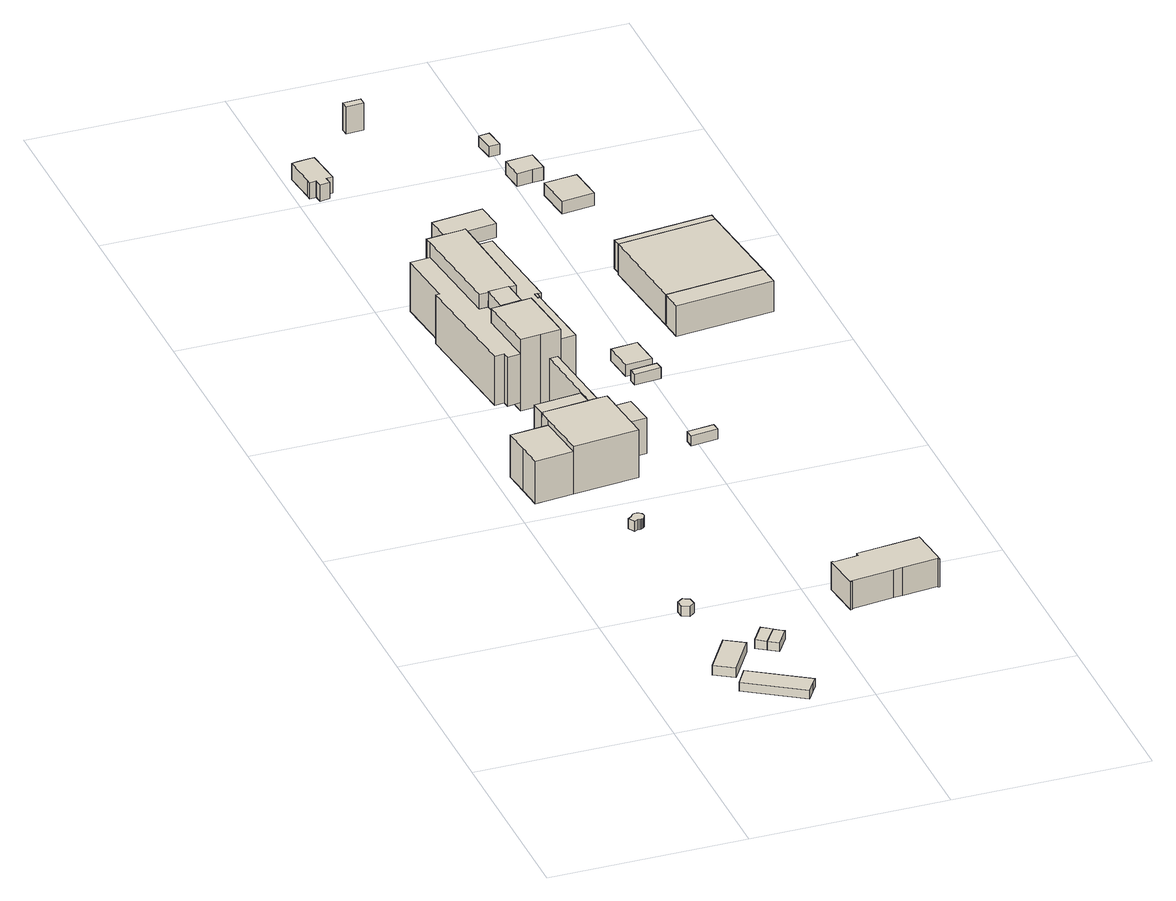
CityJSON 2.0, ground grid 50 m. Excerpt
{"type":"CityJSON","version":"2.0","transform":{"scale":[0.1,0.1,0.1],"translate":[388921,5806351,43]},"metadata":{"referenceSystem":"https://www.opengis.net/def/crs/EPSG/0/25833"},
"CityObjects":{
"building1":{"type":"Building","attributes":{"Gemeindeschluessel":"11000007","BezugspunktDach":"2200","function":"31001_2463","measuredHeight":2.55,"storeysAboveGround":1},"address":[{"country":"Germany","locality":"Berlin","thoroughfareNumber":"60 (2)","thoroughfareName":"Schichauweg"}],"geometry":[{"type":"Solid","lod":"1","boundaries":[[[[0,1,2,3]],[[4,5,6,7]],[[4,7,3,2]],[[5,4,2,1]],[[6,5,1,0]],[[7,6,0,3]]]]}]},
"building2":{"type":"Building","attributes":{"Gemeindeschluessel":"11000007","BezugspunktDach":"2200","function":"31001_2463","measuredHeight":2.32,"storeysAboveGround":1},"address":[{"country":"Germany","locality":"Berlin","thoroughfareNumber":"60 (1)","thoroughfareName":"Schichauweg"}],"geometry":[{"type":"Solid","lod":"1","boundaries":[[[[8,9,10,11,12]],[[13,14,15,16,17]],[[13,17,12,11]],[[14,13,11,10]],[[15,14,10,9]],[[16,15,9,8]],[[17,16,8,12]]]]}]},
"building3":{"type":"Building","attributes":{"Gemeindeschluessel":"11000007","BezugspunktDach":"2200","function":"31001_3020","measuredHeight":2.69,"storeysAboveGround":1},"address":[{"country":"Germany","locality":"Berlin","thoroughfareNumber":"58 (14)","thoroughfareName":"Schichauweg"}],"geometry":[{"type":"Solid","lod":"1","boundaries":[[[[18,19,20,21,22,23]],[[24,25,26,27,28,29]],[[24,29,23,22]],[[25,24,22,21]],[[26,25,21,20]],[[27,26,20,19]],[[28,27,19,18]],[[29,28,18,23]]]]}]},
"building4":{"type":"Building","attributes":{"Gemeindeschluessel":"11000007","BezugspunktDach":"2200","function":"31001_2463","measuredHeight":2.37,"storeysAboveGround":1},"address":[{"country":"Germany","locality":"Berlin","thoroughfareNumber":"60 (3)","thoroughfareName":"Schichauweg"}],"geometry":[{"type":"Solid","lod":"1","boundaries":[[[[30,31,32,33]],[[34,35,36,37]],[[34,37,33,32]],[[35,34,32,31]],[[36,35,31,30]],[[37,36,30,33]]]]}]},
"building5":{"type":"Building","attributes":{"Gemeindeschluessel":"11000007","BezugspunktDach":"2200","function":"31001_2463","measuredHeight":2.58,"storeysAboveGround":1},"address":[{"country":"Germany","locality":"Berlin","thoroughfareNumber":"60 (4)","thoroughfareName":"Schichauweg"}],"geometry":[{"type":"Solid","lod":"1","boundaries":[[[[38,39,40,41,42]],[[35,43,44,45,36]],[[35,36,42,41]],[[43,35,41,40]],[[44,43,40,39]],[[45,44,39,38]],[[36,45,38,42]]]]}]},
"building6":{"type":"Building","attributes":{"Gemeindeschluessel":"11000007","BezugspunktDach":"2200","function":"31001_2500","measuredHeight":2.77,"storeysAboveGround":1},"address":[{"country":"Germany","locality":"Berlin","thoroughfareNumber":"58 (4)","thoroughfareName":"Schichauweg"}],"geometry":[{"type":"Solid","lod":"1","boundaries":[[[[46,47,48,49,50,51,52,53,54,55,56,57,58,59,60,61,62,63,64]],[[65,66,67,68,69,70,71,72,73,74,75,76,77,78,79,80,81,82,83]],[[65,83,64,63]],[[66,65,63,62]],[[67,66,62,61]],[[68,67,61,60]],[[69,68,60,59]],[[70,69,59,58]],[[71,70,58,57]],[[72,71,57,56]],[[73,72,56,55]],[[74,73,55,54]],[[75,74,54,53]],[[76,75,53,52]],[[77,76,52,51]],[[78,77,51,50]],[[79,78,50,49]],[[80,79,49,48]],[[81,80,48,47]],[[82,81,47,46]],[[83,82,46,64]]]]}]},
"building7":{"type":"Building","attributes":{"name":"Umweltbundesamt","Gemeindeschluessel":"11000007","function":"31001_3024"},"address":[{"country":"Germany","locality":"Berlin","thoroughfareNumber":"58","thoroughfareName":"Schichauweg"}],"children":["building7-1","building7-2","building7-3","building7-4"]},
"building7-1":{"type":"BuildingPart","attributes":{"BezugspunktDach":"2200","measuredHeight":13.82,"storeysAboveGround":2},"parents":["building7"],"geometry":[{"type":"MultiSurface","lod":"1","boundaries":[[[84,85,86,87,88,89,90,91,92,93]],[[94,95,96,97,98,99,100,101,102,103]],[[95,94,92,91]],[[96,95,91,90]],[[97,96,90,89]],[[98,97,89,88],[98,104,105,97]],[[99,98,88,87]],[[100,99,87,86]],[[101,100,86,85]],[[106,107,85,84]],[[103,102,84,93]],[[94,103,93,92]],[[104,98,97,105]],[[102,101,107,106]]]}]},
"building7-2":{"type":"BuildingPart","attributes":{"BezugspunktDach":"2200","measuredHeight":12.88,"storeysAboveGround":2},"parents":["building7"],"geometry":[{"type":"MultiSurface","lod":"1","boundaries":[[[93,92,108,109]],[[110,94,103,111]],[[110,111,109,108]],[[94,110,108,92]],[[103,93,92,93]],[[111,103,93,109]],[[112,94,113,92,93,103]]]}]},
"building7-3":{"type":"BuildingPart","attributes":{"BezugspunktDach":"2200","measuredHeight":11.46,"storeysAboveGround":2},"parents":["building7"],"geometry":[{"type":"Solid","lod":"1","boundaries":[[[[114,115,107,106,116]],[[102,101,117,118,119]],[[102,119,116,106]],[[117,101,107,115]],[[118,117,115,114]],[[119,118,114,116]],[[101,102,106,107]]]]}]},
"building7-4":{"type":"BuildingPart","attributes":{"BezugspunktDach":"2200","measuredHeight":9.64,"storeysAboveGround":2},"parents":["building7"],"geometry":[{"type":"Solid","lod":"1","boundaries":[[[[104,120,121,105]],[[122,123,98,97]],[[122,97,105,121]],[[123,122,121,120]],[[98,123,120,104]],[[97,98,104,105]]]]}]},
"building8":{"type":"Building","attributes":{"Gemeindeschluessel":"11000007","function":"31001_3024"},"address":[{"country":"Germany","locality":"Berlin","thoroughfareNumber":"58 (8)","thoroughfareName":"Schichauweg"}],"children":["building8-1","building8-2","building8-3","building8-4","building8-5","building8-6","building8-7"]},
"building8-1":{"type":"BuildingPart","attributes":{"BezugspunktDach":"2200","measuredHeight":20.16,"storeysAboveGround":4},"parents":["building8"],"geometry":[{"type":"MultiSurface","lod":"1","boundaries":[[[124,125,126,127,128,129,130,131,132,133,134,135,136,137]],[[138,139,140,141,142,143,144,145,146,147,148,149,150,151]],[[138,151,137,136]],[[139,138,136,135]],[[140,139,135,134]],[[141,140,134,133]],[[142,141,133,132]],[[143,142,132,131]],[[144,143,131,130]],[[145,144,130,129],[152,153,154,155]],[[156,154,129,128]],[[146,145,153,157]],[[149,148,158,159,160,161,126,125]],[[162,160,125,124]],[[150,149,163,159,164]],[[151,150,124,137]],[[154,153,152,155]],[[157,153,154,156]],[[147,146,128,127]],[[165,148,147,127,126]],[[161,160,159,158]],[[164,159,163,160,162]]]}]},
"building8-2":{"type":"BuildingPart","attributes":{"BezugspunktDach":"2200","measuredHeight":12.41,"storeysAboveGround":4},"parents":["building8"],"geometry":[{"type":"Solid","lod":"1","boundaries":[[[[166,167,168,169,170]],[[171,172,173,174,175]],[[172,171,169,168]],[[173,172,168,167]],[[174,173,167,166]],[[175,174,166,170]],[[171,175,170,169]]]]}]},
"building8-3":{"type":"BuildingPart","attributes":{"BezugspunktDach":"2200","measuredHeight":20.2,"storeysAboveGround":4},"parents":["building8"],"geometry":[{"type":"MultiSurface","lod":"1","boundaries":[[[176,177,178,179,180,181,182,183,184]],[[185,186,187,188,189,190,191,192,193]],[[194,195,196,184,183]],[[185,193,197,198,199]],[[188,187,200,201,202,203,204,181,180]],[[205,202,180,179]],[[189,188,201,206]],[[190,189,179,178]],[[191,175,170,169,171,207,190,178,177]],[[192,191,177,176]],[[195,208,209,197,193,192,176,184]],[[199,198,197,196,195,194]],[[186,185,183,182]],[[187,186,182,181]],[[204,203,202,201,200]],[[206,201,202,205]],[[207,171,169,170,175]],[[197,209,208,195]]]}]},
"building8-4":{"type":"BuildingPart","attributes":{"BezugspunktDach":"2200","measuredHeight":19.77,"storeysAboveGround":4},"parents":["building8"],"geometry":[{"type":"MultiSurface","lod":"1","boundaries":[[[210,211,212,213]],[[146,187,185,148]],[[128,127,126,214,213,212]],[[203,156,212,211]],[[187,146,157,200]],[[183,182,181,211,210]],[[215,187,186]],[[161,194,216,210,213]],[[148,185,198,158]],[[146,147,127,128]],[[147,148,214,126,127]],[[200,157,156,203]],[[185,215,186,182,183]],[[186,187,181,182]],[[158,198,216,194,161]]]}]},
"building8-5":{"type":"BuildingPart","attributes":{"BezugspunktDach":"2200","measuredHeight":13.26,"storeysAboveGround":4},"parents":["building8"],"geometry":[{"type":"MultiSurface","lod":"1","boundaries":[[[217,218,219,220,221,208,195,194,161,160,162,222]],[[164,159,158,198,197,209,223,224,225,226,227,228]],[[164,228,222,162]],[[223,209,208,221]],[[224,223,221,220]],[[225,224,220,219]],[[226,225,219,218]],[[227,226,218,217]],[[228,227,217,222]],[[159,164,162,160]],[[159,160,161,158]],[[158,161,194,198]],[[198,229,194,195,197]],[[197,230,195,208,209]]]}]},
"building8-6":{"type":"BuildingPart","attributes":{"BezugspunktDach":"2200","measuredHeight":13.27,"storeysAboveGround":4},"parents":["building8"],"geometry":[{"type":"MultiSurface","lod":"1","boundaries":[[[154,156,203,202,205,231,232,233,234,235,236,237,155]],[[238,239,240,241,242,243,244,206,201,200,157,153,152]],[[238,152,155,237]],[[239,238,237,236]],[[240,239,236,235]],[[241,240,235,245,246]],[[242,241,234,246,247]],[[243,242,247,248]],[[244,243,232,231]],[[206,244,231,205]],[[246,245,235,234]],[[247,246,234,233]],[[248,247,233,232]],[[201,206,205,202]],[[201,202,203,200]],[[157,200,249,203,156]],[[153,157,156,154]],[[152,153,154,155]]]}]},
"building8-7":{"type":"BuildingPart","attributes":{"BezugspunktDach":"2200","measuredHeight":13.45,"storeysAboveGround":4},"parents":["building8"],"geometry":[{"type":"MultiSurface","lod":"1","boundaries":[[[250,251,252,253]],[[245,248,247,246]],[[235,234,246,253,252]],[[248,245,252,251]],[[233,232,248,251,250]],[[234,233,250,253]],[[245,246,234,235]],[[247,248,232,233]],[[246,247,233,234]]]}]},
"building9":{"type":"Building","attributes":{"Gemeindeschluessel":"11000007","BezugspunktDach":"2200","function":"31001_3024","measuredHeight":4.69,"storeysAboveGround":1},"address":[{"country":"Germany","locality":"Berlin","thoroughfareNumber":"58 (12)","thoroughfareName":"Schichauweg"}],"geometry":[{"type":"Solid","lod":"1","boundaries":[[[[254,255,256,257,258,259,260,261,262,263,264,265,266]],[[267,268,269,270,271,272,273,274,275,276,277,278,279]],[[267,279,266,265]],[[268,267,265,264]],[[269,268,264,263]],[[270,269,263,262]],[[271,270,262,261]],[[272,271,261,260]],[[273,272,260,259]],[[274,273,259,258]],[[275,274,258,257]],[[276,275,257,256]],[[277,276,256,255]],[[278,277,255,254]],[[279,278,254,266]]]]}]},
"building10":{"type":"Building","attributes":{"Gemeindeschluessel":"11000007","BezugspunktDach":"2200","function":"31001_1010","measuredHeight":7.58,"storeysAboveGround":2},"address":[{"country":"Germany","locality":"Berlin","thoroughfareNumber":"64","thoroughfareName":"Schichauweg"}],"geometry":[{"type":"Solid","lod":"1","boundaries":[[[[280,281,282,283,284,285,286,287,288,289,290,291,292,293,294,295,296]],[[297,298,299,300,301,302,303,304,305,306,307,308,309,310,311,312,313]],[[297,313,296,295]],[[298,297,295,294]],[[299,298,294,293]],[[300,299,293,292]],[[301,300,292,291]],[[302,301,291,290]],[[303,302,290,289]],[[304,303,289,288]],[[305,304,288,287]],[[306,305,287,286]],[[307,306,286,285]],[[308,307,285,284]],[[309,308,284,283]],[[310,309,283,282]],[[311,310,282,281]],[[312,311,281,280]],[[313,312,280,296]]]]}]},
"building11":{"type":"Building","attributes":{"Gemeindeschluessel":"11000007","BezugspunktDach":"2200","function":"31001_2142","measuredHeight":3.62,"storeysAboveGround":1},"address":[{"country":"Germany","locality":"Berlin","thoroughfareNumber":"58 (15)","thoroughfareName":"Schichauweg"}],"geometry":[{"type":"Solid","lod":"1","boundaries":[[[[314,315,316,317,318,319,320,321]],[[322,323,324,325,326,327,328,329]],[[322,329,321,320]],[[323,322,320,319]],[[324,323,319,318]],[[325,324,318,317]],[[326,325,317,316]],[[327,326,316,315]],[[328,327,315,314]],[[329,328,314,321]]]]}]},
"building12":{"type":"Building","attributes":{"Gemeindeschluessel":"11000007","BezugspunktDach":"2200","function":"51009_1611","measuredHeight":2.74,"storeysAboveGround":0},"address":[{"country":"Germany","locality":"Berlin"}],"geometry":[{"type":"Solid","lod":"1","boundaries":[[[[330,331,332,333]],[[334,335,336,337]],[[334,337,333,332]],[[335,334,332,331]],[[336,335,331,330]],[[337,336,330,333]]]]}]},
"building13":{"type":"Building","attributes":{"Gemeindeschluessel":"11000007","BezugspunktDach":"2200","function":"51009_1611","measuredHeight":2.92,"storeysAboveGround":0},"address":[{"country":"Germany","locality":"Berlin"}],"geometry":[{"type":"Solid","lod":"1","boundaries":[[[[338,339,340,341]],[[342,343,344,345]],[[342,345,341,340]],[[343,342,340,339]],[[344,343,339,338]],[[345,344,338,341]]]]}]},
"building14":{"type":"Building","attributes":{"Gemeindeschluessel":"11000007","BezugspunktDach":"2200","function":"51009_1611","measuredHeight":3.06,"storeysAboveGround":0},"address":[{"country":"Germany","locality":"Berlin"}],"geometry":[{"type":"Solid","lod":"1","boundaries":[[[[346,347,348,349]],[[350,351,352,353]],[[350,353,349,348]],[[351,350,348,347]],[[352,351,347,346]],[[353,352,346,349]]]]}]},
"building15":{"type":"Building","attributes":{"Gemeindeschluessel":"11000007","BezugspunktDach":"2200","function":"51009_1611","measuredHeight":3.91,"storeysAboveGround":0},"address":[{"country":"Germany","locality":"Berlin"}],"geometry":[{"type":"Solid","lod":"1","boundaries":[[[[354,355,356,357]],[[358,359,360,361]],[[358,361,357,356]],[[359,358,356,355]],[[360,359,355,354]],[[361,360,354,357]]]]}]},
"building16":{"type":"Building","attributes":{"Gemeindeschluessel":"11000007","BezugspunktDach":"2200","function":"31001_3024","measuredHeight":7.45,"storeysAboveGround":1},"address":[{"country":"Germany","locality":"Berlin","thoroughfareNumber":"58 (11)","thoroughfareName":"Schichauweg"}],"geometry":[{"type":"Solid","lod":"1","boundaries":[[[[362,363,364,365]],[[366,367,368,369]],[[366,369,365,364]],[[367,366,364,363]],[[368,367,363,362]],[[369,368,362,365]]]]}]},
"building17":{"type":"Building","attributes":{"Gemeindeschluessel":"11000007","BezugspunktDach":"2200","function":"51009_1610","measuredHeight":8.33,"storeysAboveGround":0},"address":[{"country":"Germany","locality":"Berlin"}],"geometry":[{"type":"Solid","lod":"1","boundaries":[[[[370,371,372,373]],[[374,375,376,377]],[[374,377,373,372]],[[375,374,372,371]],[[376,375,371,370]],[[377,376,370,373]]]]}]},
"building18":{"type":"Building","attributes":{"Gemeindeschluessel":"11000007","BezugspunktDach":"2200","function":"31001_2463","measuredHeight":3.5,"storeysAboveGround":1},"address":[{"country":"Germany","locality":"Berlin","thoroughfareNumber":"58 (9)","thoroughfareName":"Schichauweg"}],"geometry":[{"type":"Solid","lod":"1","boundaries":[[[[378,379,380,381,382]],[[383,384,385,386,387]],[[383,387,382,381]],[[384,383,381,380]],[[385,384,380,379]],[[386,385,379,378]],[[387,386,378,382]]]]}]},
"building19":{"type":"Building","attributes":{"Gemeindeschluessel":"11000007","BezugspunktDach":"2200","function":"31001_2143","measuredHeight":2.94,"storeysAboveGround":1},"address":[{"country":"Germany","locality":"Berlin","thoroughfareNumber":"58 (10)","thoroughfareName":"Schichauweg"}],"geometry":[{"type":"Solid","lod":"1","boundaries":[[[[388,389,390,391]],[[392,393,394,395]],[[392,395,391,390]],[[393,392,390,389]],[[394,393,389,388]],[[395,394,388,391]]]]}]},
"building20":{"type":"Building","attributes":{"Gemeindeschluessel":"11000007","BezugspunktDach":"2200","function":"31001_3024","measuredHeight":3.41,"storeysAboveGround":1},"address":[{"country":"Germany","locality":"Berlin","thoroughfareNumber":"58 (6)","thoroughfareName":"Schichauweg"}],"geometry":[{"type":"Solid","lod":"1","boundaries":[[[[396,397,398,399]],[[400,401,402,403]],[[400,403,399,398]],[[401,400,398,397]],[[402,401,397,396]],[[403,402,396,399]]]]}]},
"building21":{"type":"Building","attributes":{"Gemeindeschluessel":"11000007","BezugspunktDach":"2200","function":"31001_2160","measuredHeight":8.34,"storeysAboveGround":2},"address":[{"country":"Germany","locality":"Berlin","thoroughfareNumber":"58 (13)","thoroughfareName":"Schichauweg"}],"geometry":[{"type":"Solid","lod":"1","boundaries":[[[[373,372,404,405]],[[406,374,377,407]],[[406,407,405,404]],[[374,406,404,372]],[[377,374,372,373]],[[407,377,373,405]]]]}]},
"building22":{"type":"Building","attributes":{"Gemeindeschluessel":"11000007","BezugspunktDach":"2200","function":"51009_1610","measuredHeight":7.77,"storeysAboveGround":0},"address":[{"country":"Germany","locality":"Berlin"}],"geometry":[{"type":"Solid","lod":"1","boundaries":[[[[405,404,408,409]],[[410,411,412,413]],[[410,413,409,408]],[[411,410,408,404]],[[412,411,404,405]],[[413,412,405,409]]]]}]}
},
"vertices":[
[211,153,48],[273,250,48],[225,280,48],[163,183,48],[225,280,22],[273,250,22],[211,153,22],[163,183,22],
[338,3,45],[355,30,45],[368,49,45],[225,141,45],[196,94,45],[225,141,22],[368,49,22],[355,30,22],[338,3,22],[196,94,22],
[186,455,49],[205,445,49],[219,457,49],[216,476,49],[200,484,49],[185,473,49],[200,484,22],[216,476,22],[219,457,22],[205,445,22],[186,455,22],[185,473,22],
[320,241,47],[352,288,47],[327,305,47],[296,258,47],[327,305,23],[352,288,23],[320,241,23],[296,258,23],
[345,225,46],[376,272,46],[364,280,46],[352,288,46],[320,241,46],[364,280,23],[376,272,23],[345,225,23],
[214,839,52],[224,845,52],[229,844,52],[233,845,52],[237,847,52],[241,850,52],[243,854,52],[244,858,52],[244,863,52],[242,867,52],[239,870,52],[236,873,52],[231,874,52],[227,874,52],[223,873,52],[219,870,52],[216,867,52],[214,863,52],[204,857,52],[214,863,25],[216,867,25],[219,870,25],[223,873,25],[227,874,25],[231,874,25],[236,873,25],[239,870,25],[242,867,25],[244,863,25],[244,858,25],[243,854,25],[241,850,25],[237,847,25],[233,845,25],[229,844,25],[224,845,25],[214,839,25],[204,857,25],
[138,1212,131],[152,1081,131],[320,1098,131],[311,1182,131],[311,1185,131],[303,1266,131],[268,1263,131],[259,1262,131],[254,1261,131],[135,1250,131],[254,1261,2],[259,1262,2],[268,1263,2],[303,1266,2],[311,1185,2],[311,1182,2],[320,1098,2],[152,1081,2],[138,1212,2],[135,1250,2],[311,1185,99],[303,1266,99],[138,1212,117],[152,1081,117],
[250,1299,131],[131,1287,131],[250,1299,2],[131,1287,2],[194,1256,2],[254,1261,115],
[47,1135,117],[53,1071,117],[40,1202,117],[53,1071,2],[47,1135,2],[40,1202,2],
[374,1191,99],[365,1273,99],[365,1273,2],[374,1191,2],
[116,1944,198],[143,1689,198],[166,1691,198],[190,1693,198],[219,1696,198],[238,1698,198],[216,1956,198],[215,1970,198],[214,1974,198],[210,1974,198],[208,1973,198],[166,1969,198],[164,1969,198],[114,1963,198],[164,1969,3],[166,1969,3],[208,1973,3],[210,1974,3],[214,1974,3],[215,1970,3],[216,1956,3],[238,1698,3],[219,1696,3],[190,1693,3],[166,1691,3],[143,1689,3],[116,1944,3],[114,1963,3],[216,1956,26],[238,1698,26],[238,1698,159],[216,1956,159],[219,1696,159],[219,1696,26],[166,1691,26],[143,1689,26],[143,1689,159],[166,1691,159],[116,1944,159],[143,1689,37],[116,1944,26],[166,1691,51],
[259,1262,127],[280,1264,127],[271,1361,127],[259,1477,127],[238,1475,127],[259,1477,3],[271,1361,3],[280,1264,3],[259,1262,3],[238,1475,3],
[164,1468,198],[215,1473,198],[267,1478,198],[265,1497,198],[251,1633,198],[225,1630,198],[199,1627,198],[173,1624,198],[148,1622,198],[173,1624,3],[199,1627,3],[225,1630,3],[251,1633,3],[265,1497,3],[267,1478,3],[215,1473,3],[164,1468,3],[148,1622,3],[173,1624,159],[148,1622,159],[148,1622,138],[148,1622,26],[173,1624,26],[173,1624,118],[225,1630,26],[251,1633,26],[251,1633,159],[225,1630,159],[225,1630,141],[265,1497,159],[265,1497,26],[258,1477,3],[164,1468,159],[164,1468,26],
[173,1624,200],[225,1630,200],[219,1696,200],[166,1691,200],[166,1691,100],[189,1626,3],[173,1624,43],
[81,1784,159],[70,1783,159],[103,1477,159],[128,1480,159],[130,1463,159],[65,1939,159],[130,1463,26],[128,1480,26],[103,1477,26],[70,1783,26],[81,1784,26],[65,1939,26],[173,1624,101],[148,1622,106],
[313,1502,159],[293,1688,159],[288,1687,159],[286,1704,159],[292,1704,159],[303,1706,159],[277,1963,159],[277,1963,26],[303,1706,26],[292,1704,26],[286,1704,26],[288,1687,26],[293,1688,26],[313,1502,26],[292,1704,27],[286,1704,27],[288,1687,27],[293,1688,27],[225,1630,84],
[288,1687,161],[293,1688,161],[292,1704,161],[286,1704,161],
[15,2490,77],[16,2478,77],[32,2480,77],[33,2480,77],[35,2460,77],[60,2463,77],[58,2482,77],[58,2483,77],[75,2484,77],[64,2580,77],[48,2579,77],[22,2576,77],[6,2574,77],[22,2576,33],[48,2579,33],[64,2580,33],[75,2484,33],[58,2483,33],[58,2482,33],[60,2463,33],[35,2460,33],[33,2480,33],[32,2480,33],[16,2478,33],[15,2490,33],[6,2574,33],
[567,349,94],[571,350,94],[570,353,94],[680,365,94],[703,367,94],[793,377,94],[793,373,94],[797,373,94],[795,395,94],[786,482,94],[782,481,94],[782,480,94],[624,464,94],[625,454,94],[561,447,94],[560,449,94],[556,449,94],[560,449,18],[561,447,18],[625,454,18],[624,464,18],[782,480,18],[782,481,18],[786,482,18],[795,395,18],[797,373,18],[793,373,18],[793,377,18],[703,367,18],[680,365,18],[570,353,18],[571,350,18],[567,349,18],[556,449,18],
[210,1974,60],[211,1969,60],[215,1970,60],[228,1971,60],[246,1973,60],[228,2139,60],[211,2138,60],[194,2136,60],[211,2138,25],[228,2139,25],[246,1973,25],[228,1971,25],[215,1970,25],[211,1969,25],[210,1974,25],[194,2136,25],
[471,1155,50],[539,1162,50],[537,1184,50],[469,1177,50],[537,1184,23],[539,1162,23],[471,1155,23],[469,1177,23],
[440,1451,54],[508,1458,54],[506,1480,54],[438,1473,54],[506,1480,25],[508,1458,25],[440,1451,25],[438,1473,25],
[435,1497,54],[503,1504,54],[495,1583,54],[427,1576,54],[495,1583,23],[503,1504,23],[435,1497,23],[427,1576,23],
[235,2161,65],[366,2177,65],[358,2248,65],[227,2232,65],[358,2248,26],[366,2177,26],[235,2161,26],[227,2232,26],
[194,2717,109],[239,2719,109],[238,2738,109],[193,2736,109],[238,2738,35],[239,2719,35],[194,2717,35],[193,2736,35],
[610,1631,101],[861,1657,101],[855,1713,101],[605,1687,101],[855,1713,18],[861,1657,18],[610,1631,18],[605,1687,18],
[487,2364,67],[528,2369,67],[555,2371,67],[549,2431,67],[481,2424,67],[549,2431,32],[555,2371,32],[528,2369,32],[487,2364,32],[481,2424,32],
[470,2503,65],[497,2506,65],[490,2559,65],[463,2556,65],[490,2559,36],[497,2506,36],[470,2503,36],[463,2556,36],
[544,2216,64],[627,2225,64],[617,2317,64],[534,2309,64],[617,2317,30],[627,2225,30],[544,2216,30],[534,2309,30],
[829,1963,101],[579,1937,101],[829,1963,18],[579,1937,18],
[827,1982,101],[577,1956,101],[827,1982,24],[829,1963,24],[579,1937,24],[577,1956,24]
]}
